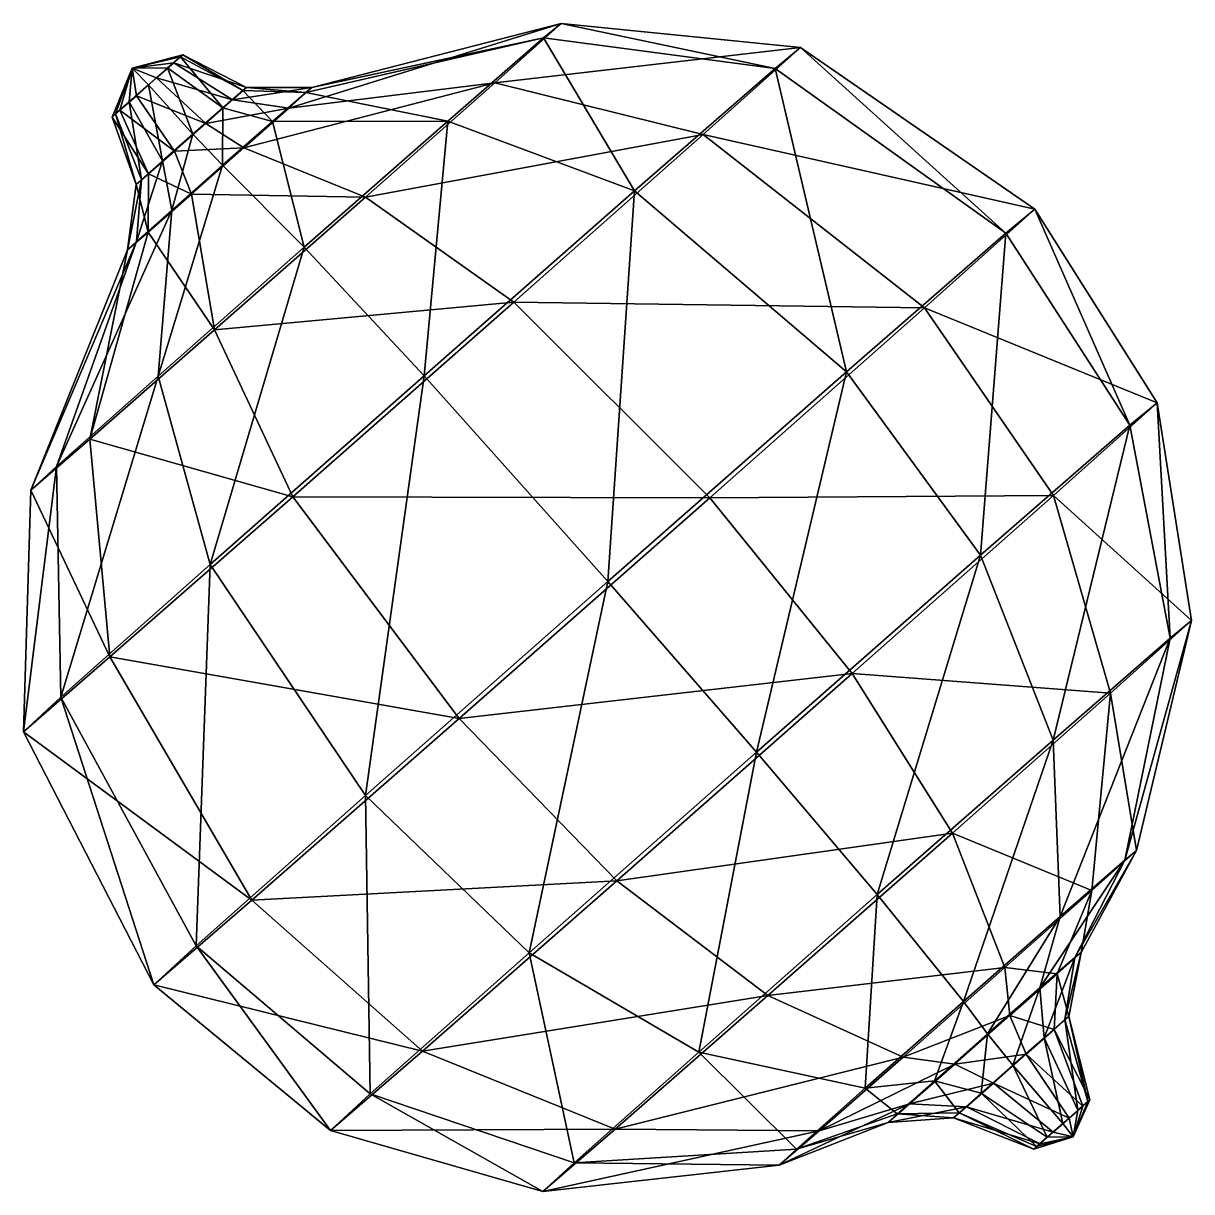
# Model space of a CAD drawing. Extents: x -78 to 82, y 18 to 177.
import ezdxf

# ---------------------------------------------------------------- set-up
doc = ezdxf.new("R2010")
doc.units = 0
doc.layers.add('lemonGreen', color=250, linetype='CONTINUOUS')

msp = doc.modelspace()

# ---------------------------------------------------------------- meshes
at = {"layer": 'lemonGreen'}
mesh = msp.add_polyface(dxfattribs=at)
corners = [(-50.623505, 165.692884, 7.766926), (-43.846237, 163.82717, 13.404293), (-50.664185, 157.83993, 16.370765), (-19.918502, 163.865247, 39.66548), (-39.524187, 146.648347, 48.195862), (-56.4138, 172.660241, 1.896604), (-47.905294, 168.062646, 3.340429), (-39.301387, 167.789412, 6.003187), (-6.849334, 175.259067, 18.382865), (24.730176, 171.054813, 27.276249), (5.572212, 154.352723, 58.474227), (-56.095765, 172.920895, -1.743453), (-47.409604, 168.468902, -2.33298), (-38.472592, 168.468673, -3.482756), (-4.466053, 177.21235, -8.894903), (-57.304672, 171.839009, -5.027836), (-49.293812, 166.78267, -7.452033), (-41.62299, 165.649292, -12.041815), (-13.525334, 169.104942, -33.507325), (-52.959697, 163.539317, -10.391467), (-47.75235, 160.226403, -16.95655), (-31.150917, 153.510888, -47.640131), (-57.243365, 159.768583, -10.218032), (-54.914646, 153.921735, -16.666567), (-54.701224, 162.112, 9.541131), (28.223805, 173.918111, -12.709965), (14.943894, 162.03354, -48.789075)]
mesh.append_faces([[corners[k] for k in face] for face in [(0, 1, 2), (1, 3, 4), (5, 6, 0), (6, 7, 1), (7, 8, 3), (8, 9, 10), (11, 12, 6), (12, 13, 7), (13, 14, 8), (15, 16, 12), (16, 17, 13), (17, 18, 14), (19, 20, 17), (20, 21, 18), (22, 23, 20), (0, 2, 24), (1, 4, 2), (6, 1, 0), (7, 3, 1), (8, 10, 3), (11, 6, 5), (12, 7, 6), (13, 8, 7), (14, 9, 8), (15, 12, 11), (16, 13, 12), (17, 14, 13), (18, 25, 14), (19, 17, 16), (20, 18, 17), (21, 26, 18), (22, 20, 19), (23, 21, 20)]])
mesh = msp.add_polyface(dxfattribs=at)
corners = [(5.572212, 154.352723, 58.474227), (34.499169, 129.663077, 66.484006), (1.923065, 101.056093, 80.657783), (52.787715, 104.615321, 62.490485), (22.221112, 77.772997, 75.789932), (62.680631, 79.383612, 49.118874), (38.690579, 58.316543, 59.556883), (24.730176, 171.054813, 27.276249), (56.214429, 148.594641, 31.121576), (73.163439, 122.379064, 29.309435), (78.672421, 93.325402, 23.076885), (-4.466053, 177.21235, -8.894903), (28.223805, 173.918111, -12.709965), (60.174403, 151.840145, -14.202185), (76.879137, 125.424366, -13.218469), (81.588668, 95.715492, -10.300936), (-13.525334, 169.104942, -33.507325), (14.943894, 162.03354, -48.789075), (45.121828, 138.369166, -55.097304), (62.7551, 112.784363, -51.590916), (70.503486, 85.795046, -40.417369), (-10.893277, 139.174368, -69.506218), (15.83579, 112.458645, -78.579869), (35.275611, 88.472167, -73.624927), (48.93634, 66.713735, -57.710657), (72.468651, 63.00989, 12.770383), (74.074689, 64.326162, -5.611472), (-18.385602, 82.334988, -77.194332)]
mesh.append_faces([[corners[k] for k in face] for face in [(0, 1, 2), (1, 3, 4), (3, 5, 6), (7, 8, 1), (8, 9, 3), (9, 10, 5), (11, 12, 7), (12, 13, 8), (13, 14, 9), (14, 15, 10), (16, 17, 12), (17, 18, 13), (18, 19, 14), (19, 20, 15), (21, 22, 18), (22, 23, 19), (23, 24, 20), (1, 4, 2), (7, 1, 0), (8, 3, 1), (9, 5, 3), (12, 8, 7), (13, 9, 8), (14, 10, 9), (15, 25, 10), (17, 13, 12), (18, 14, 13), (19, 15, 14), (20, 26, 15), (21, 18, 17), (22, 19, 18), (23, 20, 19), (27, 23, 22)]])
mesh = msp.add_polyface(dxfattribs=at)
corners = [(-63.005008, 171.077259, -0.635882), (-63.431944, 166.497197, 4.950181), (-65.28758, 164.849024, 2.255881), (-58.843804, 158.4569, 8.099745), (-61.736005, 155.88805, 3.900399), (-60.774066, 168.842309, 5.874973), (-54.701224, 162.112, 9.541131), (-50.664185, 157.83993, 16.370765), (-57.590581, 151.728599, 13.960767), (-58.157803, 171.139803, 4.736644), (-50.623505, 165.692884, 7.766926), (-56.4138, 172.660241, 1.896604), (-56.095765, 172.920895, -1.743453), (-57.304672, 171.839009, -5.027836), (-59.656703, 169.758074, -6.913776), (-52.959697, 163.539317, -10.391467), (-49.293812, 166.78267, -7.452033), (-62.405103, 167.338773, -6.8025), (-57.243365, 159.768583, -10.218032), (-64.677275, 165.349216, -4.729338), (-60.784782, 156.667651, -6.986793), (-65.751821, 164.421073, -1.352504), (-62.459574, 155.221044, -1.723645), (-62.426343, 147.433482, 6.939458), (-54.914646, 153.921735, -16.666567), (-60.835897, 148.736975, -11.263934)]
mesh.append_faces([[corners[k] for k in face] for face in [(0, 1, 2), (1, 3, 4), (0, 5, 1), (5, 6, 3), (6, 7, 8), (0, 9, 5), (9, 10, 6), (0, 11, 9), (0, 12, 11), (0, 13, 12), (0, 14, 13), (14, 15, 16), (0, 17, 14), (17, 18, 15), (0, 19, 17), (19, 20, 18), (0, 21, 19), (21, 22, 20), (0, 2, 21), (2, 4, 22), (1, 4, 2), (3, 23, 4), (5, 3, 1), (6, 8, 3), (9, 6, 5), (11, 10, 9), (14, 16, 13), (17, 15, 14), (19, 18, 17), (20, 24, 18), (21, 20, 19), (22, 25, 20), (2, 22, 21)]])
mesh = msp.add_polyface(dxfattribs=at)
corners = [(-58.843804, 158.4569, 8.099745), (-57.590581, 151.728599, 13.960767), (-62.426343, 147.433482, 6.939458), (-59.441723, 129.074611, 41.265675), (-73.347434, 116.723576, 21.075204), (-52.364494, 103.353468, 60.819937), (-72.74874, 85.248206, 31.222923), (-50.664185, 157.83993, 16.370765), (-39.524187, 146.648347, 48.195862), (-23.167571, 129.114636, 70.97883), (-19.918502, 163.865247, 39.66548), (5.572212, 154.352723, 58.474227), (-31.150917, 153.510888, -47.640131), (-10.893277, 139.174368, -69.506218), (14.943894, 162.03354, -48.789075), (-54.914646, 153.921735, -16.666567), (-51.746806, 135.38119, -46.806256), (-41.08459, 112.59822, -68.283849), (-18.385602, 82.334988, -77.194332), (15.83579, 112.458645, -78.579869), (-60.784782, 156.667651, -6.986793), (-60.835897, 148.736975, -11.263934), (-68.773951, 120.471898, -31.270449), (-66.044516, 90.742835, -45.51006), (-62.459574, 155.221044, -1.723645), (-63.63615, 146.318247, -2.463948), (-76.826354, 113.516609, -5.965218), (-61.736005, 155.88805, 3.900399), (-31.1712, 71.856203, 69.142832), (1.923065, 101.056093, 80.657783), (-77.848455, 80.547144, -8.415368)]
mesh.append_faces([[corners[k] for k in face] for face in [(0, 1, 2), (1, 3, 4), (3, 5, 6), (7, 8, 3), (8, 9, 5), (10, 11, 9), (12, 13, 14), (15, 16, 12), (16, 17, 13), (17, 18, 19), (20, 21, 15), (21, 22, 16), (22, 23, 17), (24, 25, 21), (25, 26, 22), (27, 2, 25), (2, 4, 26), (1, 4, 2), (3, 6, 4), (7, 3, 1), (8, 5, 3), (9, 28, 5), (10, 9, 8), (11, 29, 9), (16, 13, 12), (17, 19, 13), (21, 16, 15), (22, 17, 16), (25, 22, 21), (26, 23, 22), (27, 25, 24), (2, 26, 25), (4, 30, 26)]])
mesh = msp.add_polyface(dxfattribs=at)
corners = [(-52.364494, 103.353468, 60.819937), (-31.1712, 71.856203, 69.142832), (-54.276431, 51.334166, 35.59507), (-8.831688, 50.374342, 64.985298), (-30.511641, 31.118235, 33.506975), (14.318937, 36.812839, 51.076916), (-2.696471, 21.699776, 26.371305), (-23.167571, 129.114636, 70.97883), (1.923065, 101.056093, 80.657783), (22.221112, 77.772997, 75.789932), (-18.385602, 82.334988, -77.194332), (3.165213, 60.206729, -72.324859), (35.275611, 88.472167, -73.624927), (-66.044516, 90.742835, -45.51006), (-46.677296, 57.562244, -51.380591), (-23.381269, 36.962125, -48.103474), (2.899767, 26.286325, -37.680266), (23.734647, 44.529741, -56.690305), (-76.826354, 113.516609, -5.965218), (-77.848455, 80.547144, -8.415368), (-60.05688, 46.005584, -9.334326), (-35.935515, 26.118354, -8.65089), (-6.953373, 17.775643, -6.716094), (-73.347434, 116.723576, 21.075204), (-72.74874, 85.248206, 31.222923), (-41.08459, 112.59822, -68.283849), (30.739087, 26.090087, -20.689834), (25.31276, 21.403078, -3.637225)]
mesh.append_faces([[corners[k] for k in face] for face in [(0, 1, 2), (1, 3, 4), (3, 5, 6), (7, 8, 1), (8, 9, 3), (10, 11, 12), (13, 14, 10), (14, 15, 11), (15, 16, 17), (18, 19, 13), (19, 20, 14), (20, 21, 15), (21, 22, 16), (23, 24, 19), (24, 2, 20), (2, 4, 21), (4, 6, 22), (0, 2, 24), (1, 4, 2), (3, 6, 4), (8, 3, 1), (9, 5, 3), (13, 10, 25), (14, 11, 10), (15, 17, 11), (19, 14, 13), (20, 15, 14), (21, 16, 15), (22, 26, 16), (24, 20, 19), (2, 21, 20), (4, 22, 21), (6, 27, 22)]])
mesh = msp.add_polyface(dxfattribs=at)
corners = [(22.221112, 77.772997, 75.789932), (38.690579, 58.316543, 59.556883), (14.318937, 36.812839, 51.076916), (50.449826, 43.729789, 32.86067), (37.02786, 31.887255, 28.190578), (62.680631, 79.383612, 49.118874), (63.661642, 55.331858, 27.112244), (60.891841, 45.567432, 14.705905), (53.746472, 39.292665, 17.814836), (78.672421, 93.325402, 23.076885), (72.468651, 63.00989, 12.770383), (65.65495, 49.719954, 6.949373), (64.301303, 41.256968, 4.192526), (61.461316, 38.781041, 8.817331), (81.588668, 95.715492, -10.300936), (74.074689, 64.326162, -5.611472), (66.523546, 50.431836, -2.992117), (64.8192, 41.681425, -1.735052), (70.503486, 85.795046, -40.417369), (67.96985, 58.862767, -22.197213), (63.221856, 47.477059, -11.96221), (62.850579, 39.919649, -7.083438), (48.93634, 66.713735, -57.710657), (56.092378, 48.354296, -31.720984), (56.798143, 41.793745, -17.112967), (3.165213, 60.206729, -72.324859), (23.734647, 44.529741, -56.690305), (42.213286, 36.137112, -31.159054), (52.787715, 104.615321, 62.490485), (35.275611, 88.472167, -73.624927)]
mesh.append_faces([[corners[k] for k in face] for face in [(0, 1, 2), (1, 3, 4), (5, 6, 3), (6, 7, 8), (9, 10, 6), (10, 11, 7), (11, 12, 13), (14, 15, 10), (15, 16, 11), (16, 17, 12), (18, 19, 15), (19, 20, 16), (20, 21, 17), (22, 23, 19), (23, 24, 20), (25, 26, 22), (26, 27, 23), (1, 4, 2), (28, 1, 0), (5, 3, 1), (6, 8, 3), (9, 6, 5), (10, 7, 6), (11, 13, 7), (15, 11, 10), (16, 12, 11), (19, 16, 15), (20, 17, 16), (22, 19, 18), (23, 20, 19), (24, 21, 20), (25, 22, 29), (26, 23, 22)]])
mesh = msp.add_polyface(dxfattribs=at)
corners = [(14.318937, 36.812839, 51.076916), (37.02786, 31.887255, 28.190578), (27.657123, 23.564179, 14.584688), (46.487448, 32.887848, 15.289102), (41.419457, 28.386465, 7.930606), (52.872747, 31.220884, 9.165061), (49.850975, 28.53695, 4.777583), (50.449826, 43.729789, 32.86067), (53.746472, 39.292665, 17.814836), (57.200915, 35.039733, 10.671021), (42.213286, 36.137112, -31.159054), (49.29189, 35.186305, -16.809058), (56.798143, 41.793745, -17.112967), (54.544886, 32.591331, -9.973354), (59.020463, 36.530993, -10.154559), (2.899767, 26.286325, -37.680266), (30.739087, 26.090087, -20.689834), (43.086281, 29.752556, -11.146972), (50.844813, 29.351477, -6.597356), (-6.953373, 17.775643, -6.716094), (25.31276, 21.403078, -3.637225), (40.151551, 27.217673, -1.924382), (49.094991, 27.840062, -1.098418), (-2.696471, 21.699776, 26.371305), (60.419789, 23.920201, 2.408212), (56.092378, 48.354296, -31.720984), (23.734647, 44.529741, -56.690305), (60.902532, 24.315846, -3.117006), (60.05258, 23.581697, -0.445974)]
mesh.append_faces([[corners[k] for k in face] for face in [(0, 1, 2), (1, 3, 4), (3, 5, 6), (7, 8, 3), (8, 9, 5), (10, 11, 12), (11, 13, 14), (15, 16, 10), (16, 17, 11), (17, 18, 13), (19, 20, 16), (20, 21, 17), (21, 22, 18), (23, 2, 20), (2, 4, 21), (4, 6, 22), (0, 2, 23), (1, 4, 2), (3, 6, 4), (5, 24, 6), (7, 3, 1), (8, 5, 3), (10, 12, 25), (11, 14, 12), (15, 10, 26), (16, 11, 10), (17, 13, 11), (20, 17, 16), (21, 18, 17), (22, 27, 18), (2, 21, 20), (4, 22, 21), (6, 28, 22)]])
mesh = msp.add_polyface(dxfattribs=at)
corners = [(52.872747, 31.220884, 9.165061), (61.887572, 25.223884, 4.539368), (60.419789, 23.920201, 2.408212), (65.405406, 25.272139, 0.160066), (57.200915, 35.039733, 10.671021), (63.98992, 27.078837, 5.270867), (60.891841, 45.567432, 14.705905), (61.461316, 38.781041, 8.817331), (66.05935, 28.896125, 4.370463), (64.301303, 41.256968, 4.192526), (67.438834, 30.098772, 2.124029), (64.8192, 41.681425, -1.735052), (67.690396, 30.304946, -0.75521), (62.850579, 39.919649, -7.083438), (66.734165, 29.449189, -3.353114), (56.798143, 41.793745, -17.112967), (59.020463, 36.530993, -10.154559), (64.87374, 27.803196, -4.844869), (54.544886, 32.591331, -9.973354), (62.699791, 25.88956, -4.756851), (50.844813, 29.351477, -6.597356), (60.902532, 24.315846, -3.117006), (49.094991, 27.840062, -1.098418), (60.05258, 23.581697, -0.445974), (49.850975, 28.53695, 4.777583), (53.746472, 39.292665, 17.814836)]
mesh.append_faces([[corners[k] for k in face] for face in [(0, 1, 2), (1, 3, 2), (4, 5, 1), (5, 3, 1), (6, 7, 4), (7, 8, 5), (8, 3, 5), (9, 10, 8), (10, 3, 8), (11, 12, 10), (12, 3, 10), (13, 14, 12), (14, 3, 12), (15, 16, 13), (16, 17, 14), (17, 3, 14), (18, 19, 17), (19, 3, 17), (20, 21, 19), (21, 3, 19), (22, 23, 21), (23, 3, 21), (24, 2, 23), (2, 3, 23), (4, 1, 0), (6, 4, 25), (7, 5, 4), (9, 8, 7), (11, 10, 9), (13, 12, 11), (16, 14, 13), (18, 17, 16), (20, 19, 18)]])

doc.saveas('drawing.dxf')
